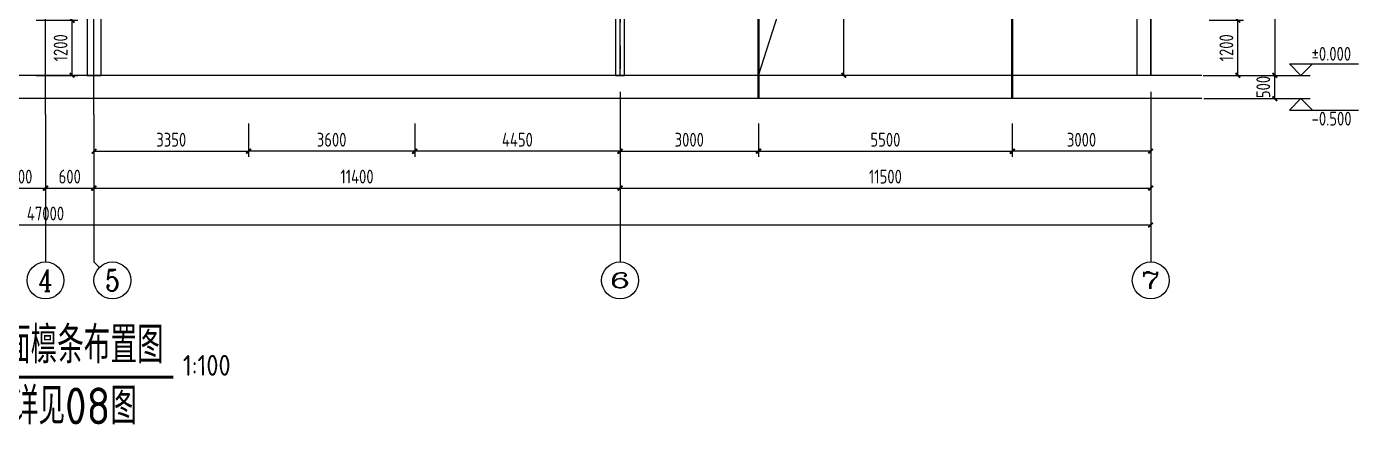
# Model space of a CAD drawing. Header units: millimetres. Extents: x 866309 to 879639, y 39442 to 44891.
# Drawn here: x 874498.7 to 874787.3, y 39758.2 to 39844.5 of the extents above; entities that cross this region are included whole.
import ezdxf
from ezdxf.enums import TextEntityAlignment as Align

# ---------------------------------------------------------------- set-up
doc = ezdxf.new("R2010")
doc.units = ezdxf.units.MM
doc.header["$LTSCALE"] = 1000
doc.header["$MEASUREMENT"] = 0
doc.linetypes.add('CENTER', pattern=[2, 1.25, -0.25, 0.25, -0.25])
doc.linetypes.add('DOTE', pattern=[2.42, 2, -0.2, 0.02, -0.2])
for name, color, linetype in [('1530', 253, 'Continuous'), ('1534', 7, 'Continuous'), ('AXIS', 3, 'Continuous'), ('AXIS_TEXT', 7, 'Continuous'), ('DIM', 7, 'Continuous'), ('DOTE', 1, 'DOTE'), ('M_Prof', 2, 'Continuous'), ('NUM', 7, 'Continuous'), ('标注', 7, 'Continuous'), ('檩条', 34, 'Continuous')]:
    doc.layers.add(name, color=color, linetype=linetype)
doc.styles.add('_TCH_AXIS', font='COMPLEX', dxfattribs={"bigfont": 'GBCBIG'})
doc.styles.add('COMPLEX', font='COMPLEX')
doc.styles.add('GBHZ', font='gbenor.shx', dxfattribs={"width": 0.9, "bigfont": 'gbcbig.shx'})
doc.dimstyles.new('Y100', dxfattribs={"dimscale": 0, "dimtxt": 3, "dimasz": 0.01, "dimexe": 1.2, "dimexo": 2, "dimgap": 1, "dimtad": 1, "dimdec": 0, "dimlfac": 100, "dimzin": 0, "dimdsep": 46, "dimtxsty": 'GBHZ', "dimblk": 'DX', "dimcen": 0.09, "dimdle": 1, "dimclrd": 7, "dimclre": 7, "dimclrt": 7, "dimadec": 0, "dimazin": 0, "dimtfac": 1, "dimtdec": 0, "dimtix": 1, "dimtmove": 2, "dimatfit": 3, "dimldrblk": 'DX', "dimfxl": 0, "dimtolj": 1, "dimtzin": 0, "dimarcsym": 0})

# ---------------------------------------------------------------- blocks, each defined once
blk = doc.blocks.new('_AXISO')
blk.add_circle((0, 0), 0.5)
at = {"layer": 'AXIS_TEXT', "style": 'COMPLEX', "width": 1.041667}
blk.add_attdef('A', text='', height=0.56, dxfattribs=at).set_placement((-0.25, -0.28), (0.25, -0.28), align=Align.FIT)
blk = doc.blocks.new('DX')
at = {"color": 0, "linetype": 'ByBlock', "const_width": 40}
blk.add_lwpolyline([(-54, -51), (46, 49)], dxfattribs=at)
blk = doc.blocks.new('*D3227')
at = {"layer": 'Defpoints', "color": 0, "transparency": 16777216}
for p in [(874492.33, 39825.44), (874502.83, 39825.44), (874502.83, 39809.44)]:
    blk.add_point(p, dxfattribs=at)
at = {"layer": 'dim', "color": 7, "lineweight": -2, "transparency": 16777216}
for p, q in [((874492.33, 39823.44), (874492.33, 39808.24)), ((874502.83, 39823.44), (874502.83, 39808.24)), ((874492.34, 39809.44), (874502.82, 39809.44))]:
    blk.add_line(p, q, dxfattribs=at)
at = {"layer": 'dim', "color": 7, "lineweight": -2, "transparency": 16777216, "xscale": 0.01, "yscale": 0.01, "zscale": 0.01, "rotation": 180}
blk.add_blockref('DX', (874492.33, 39809.44), dxfattribs=at)
at = {"layer": 'dim', "color": 7, "lineweight": -2, "transparency": 16777216, "xscale": 0.01, "yscale": 0.01, "zscale": 0.01}
blk.add_blockref('DX', (874502.83, 39809.44), dxfattribs=at)
at = {"layer": 'dim', "color": 7, "transparency": 16777216, "insert": (874497.58, 39811.94), "char_height": 3, "attachment_point": 5, "style": 'GBHZ'}
blk.add_mtext('\\A1;600', dxfattribs=at)
blk = doc.blocks.new('*D3228')
at = {"layer": 'Defpoints', "color": 0, "transparency": 16777216}
for p in [(874502.83, 39825.44), (874513.33, 39825.44), (874513.33, 39809.44)]:
    blk.add_point(p, dxfattribs=at)
at = {"layer": 'dim', "color": 7, "lineweight": -2, "transparency": 16777216}
for p, q in [((874502.83, 39823.44), (874502.83, 39808.24)), ((874513.33, 39823.44), (874513.33, 39808.24)), ((874502.84, 39809.44), (874513.32, 39809.44))]:
    blk.add_line(p, q, dxfattribs=at)
at = {"layer": 'dim', "color": 7, "lineweight": -2, "transparency": 16777216, "xscale": 0.01, "yscale": 0.01, "zscale": 0.01, "rotation": 180}
blk.add_blockref('DX', (874502.83, 39809.44), dxfattribs=at)
at = {"layer": 'dim', "color": 7, "lineweight": -2, "transparency": 16777216, "xscale": 0.01, "yscale": 0.01, "zscale": 0.01}
blk.add_blockref('DX', (874513.33, 39809.44), dxfattribs=at)
at = {"layer": 'dim', "color": 7, "transparency": 16777216, "insert": (874508.08, 39811.94), "char_height": 3, "attachment_point": 5, "style": 'GBHZ'}
blk.add_mtext('\\A1;600', dxfattribs=at)
blk = doc.blocks.new('*D3229')
at = {"layer": 'Defpoints', "color": 0, "transparency": 16777216}
for p in [(874513.33, 39825.44), (874627.33, 39825.44), (874627.33, 39809.44)]:
    blk.add_point(p, dxfattribs=at)
at = {"layer": 'dim', "color": 7, "lineweight": -2, "transparency": 16777216}
for p, q in [((874513.33, 39823.44), (874513.33, 39808.24)), ((874627.33, 39823.44), (874627.33, 39808.24)), ((874513.34, 39809.44), (874627.32, 39809.44))]:
    blk.add_line(p, q, dxfattribs=at)
at = {"layer": 'dim', "color": 7, "lineweight": -2, "transparency": 16777216, "xscale": 0.01, "yscale": 0.01, "zscale": 0.01, "rotation": 180}
blk.add_blockref('DX', (874513.33, 39809.44), dxfattribs=at)
at = {"layer": 'dim', "color": 7, "lineweight": -2, "transparency": 16777216, "xscale": 0.01, "yscale": 0.01, "zscale": 0.01}
blk.add_blockref('DX', (874627.33, 39809.44), dxfattribs=at)
at = {"layer": 'dim', "color": 7, "transparency": 16777216, "insert": (874570.33, 39811.94), "char_height": 3, "attachment_point": 5, "style": 'GBHZ'}
blk.add_mtext('\\A1;11400', dxfattribs=at)
blk = doc.blocks.new('*D3230')
at = {"layer": 'Defpoints', "color": 0, "transparency": 16777216}
for p in [(874627.33, 39825.44), (874742.33, 39825.44), (874742.33, 39809.44)]:
    blk.add_point(p, dxfattribs=at)
at = {"layer": 'dim', "color": 7, "lineweight": -2, "transparency": 16777216}
for p, q in [((874627.33, 39823.44), (874627.33, 39808.24)), ((874742.33, 39823.44), (874742.33, 39808.24)), ((874627.34, 39809.44), (874742.32, 39809.44))]:
    blk.add_line(p, q, dxfattribs=at)
at = {"layer": 'dim', "color": 7, "lineweight": -2, "transparency": 16777216, "xscale": 0.01, "yscale": 0.01, "zscale": 0.01, "rotation": 180}
blk.add_blockref('DX', (874627.33, 39809.44), dxfattribs=at)
at = {"layer": 'dim', "color": 7, "lineweight": -2, "transparency": 16777216, "xscale": 0.01, "yscale": 0.01, "zscale": 0.01}
blk.add_blockref('DX', (874742.33, 39809.44), dxfattribs=at)
at = {"layer": 'dim', "color": 7, "transparency": 16777216, "insert": (874684.83, 39811.94), "char_height": 3, "attachment_point": 5, "style": 'GBHZ'}
blk.add_mtext('\\A1;11500', dxfattribs=at)
blk = doc.blocks.new('*D3231')
at = {"layer": 'Defpoints', "color": 0, "transparency": 16777216}
for p in [(874263.33, 39825.44), (874742.33, 39825.44), (874263.33, 39801.44)]:
    blk.add_point(p, dxfattribs=at)
at = {"layer": 'dim', "color": 7, "lineweight": -2, "transparency": 16777216}
for p, q in [((874263.33, 39823.44), (874263.33, 39800.24)), ((874742.33, 39823.44), (874742.33, 39800.24)), ((874742.32, 39801.44), (874263.34, 39801.44))]:
    blk.add_line(p, q, dxfattribs=at)
at = {"layer": 'dim', "color": 7, "lineweight": -2, "transparency": 16777216, "xscale": 0.01, "yscale": 0.01, "zscale": 0.01, "rotation": 180}
blk.add_blockref('DX', (874263.33, 39801.44), dxfattribs=at)
at = {"layer": 'dim', "color": 7, "lineweight": -2, "transparency": 16777216, "xscale": 0.01, "yscale": 0.01, "zscale": 0.01}
blk.add_blockref('DX', (874742.33, 39801.44), dxfattribs=at)
at = {"layer": 'dim', "color": 7, "transparency": 16777216, "insert": (874502.83, 39803.94), "char_height": 3, "attachment_point": 5, "style": 'GBHZ'}
blk.add_mtext('\\A1;47000', dxfattribs=at)
blk = doc.blocks.new('*D3825')
at = {"layer": 'Defpoints', "color": 0, "transparency": 16777216}
for p in [(874675.81, 39883.87), (874686.21, 39883.87), (874686.21, 39833.87)]:
    blk.add_point(p, dxfattribs=at)
at = {"layer": '标注', "color": 7, "lineweight": -2, "transparency": 16777216}
for p, q in [((874684.21, 39883.87), (874674.61, 39883.87)), ((874675.81, 39833.88), (874675.81, 39883.86)), ((874684.21, 39833.87), (874674.61, 39833.87))]:
    blk.add_line(p, q, dxfattribs=at)
at = {"layer": '标注', "color": 7, "lineweight": -2, "transparency": 16777216, "xscale": 0.01, "yscale": 0.01, "zscale": 0.01}
for p, rotation in [((874675.81, 39883.87), 90), ((874675.81, 39833.87), 270)]:
    blk.add_blockref('DX', p, dxfattribs=dict(at, rotation=rotation))
at = {"layer": '标注', "color": 7, "transparency": 16777216, "insert": (874673.31, 39858.87), "char_height": 3, "attachment_point": 5, "rotation": 90, "style": 'GBHZ'}
blk.add_mtext('\\A1;5000', dxfattribs=at)
blk = doc.blocks.new('*D3832')
at = {"layer": 'Defpoints', "color": 0, "transparency": 16777216}
for p in [(874498.84, 39845.87), (874508.6, 39845.87), (874498.84, 39833.87)]:
    blk.add_point(p, dxfattribs=at)
at = {"layer": 'DOTE', "color": 7, "lineweight": -2, "transparency": 16777216}
for p, q in [((874500.84, 39845.87), (874509.8, 39845.87)), ((874508.6, 39833.88), (874508.6, 39845.86)), ((874500.84, 39833.87), (874509.8, 39833.87))]:
    blk.add_line(p, q, dxfattribs=at)
at = {"layer": 'DOTE', "color": 7, "lineweight": -2, "transparency": 16777216, "xscale": 0.01, "yscale": 0.01, "zscale": 0.01}
for p, rotation in [((874508.6, 39845.87), 90), ((874508.6, 39833.87), 270)]:
    blk.add_blockref('DX', p, dxfattribs=dict(at, rotation=rotation))
at = {"layer": 'DOTE', "color": 7, "transparency": 16777216, "insert": (874506.1, 39839.87), "char_height": 3, "attachment_point": 5, "rotation": 90, "style": 'GBHZ'}
blk.add_mtext('\\A1;1200', dxfattribs=at)
blk = doc.blocks.new('*D3857')
at = {"layer": 'Defpoints', "color": 0, "transparency": 16777216}
for p in [(874753.67, 39953.87), (874751.67, 39833.87), (874769.21, 39833.87)]:
    blk.add_point(p, dxfattribs=at)
at = {"layer": 'dim', "color": 7, "lineweight": -2, "transparency": 16777216}
for p, q in [((874755.67, 39953.87), (874770.41, 39953.87)), ((874769.21, 39953.86), (874769.21, 39833.88)), ((874753.67, 39833.87), (874770.41, 39833.87))]:
    blk.add_line(p, q, dxfattribs=at)
at = {"layer": 'dim', "color": 7, "lineweight": -2, "transparency": 16777216, "xscale": 0.01, "yscale": 0.01, "zscale": 0.01}
for p, rotation in [((874769.21, 39953.87), 90), ((874769.21, 39833.87), 270)]:
    blk.add_blockref('DX', p, dxfattribs=dict(at, rotation=rotation))
at = {"layer": 'dim', "color": 7, "transparency": 16777216, "insert": (874766.71, 39893.87), "char_height": 3, "attachment_point": 5, "rotation": 90, "style": 'GBHZ'}
blk.add_mtext('\\A1;12000', dxfattribs=at)
blk = doc.blocks.new('*D3858')
at = {"layer": 'Defpoints', "color": 0, "transparency": 16777216}
for p in [(874751.67, 39833.87), (874769.21, 39833.87), (874751.83, 39828.87)]:
    blk.add_point(p, dxfattribs=at)
at = {"layer": 'dim', "color": 7, "lineweight": -2, "transparency": 16777216}
for p, q in [((874753.67, 39833.87), (874770.41, 39833.87)), ((874769.21, 39833.88), (874769.21, 39833.89)), ((874769.21, 39828.87), (874769.21, 39833.87)), ((874753.83, 39828.87), (874770.41, 39828.87)), ((874769.21, 39828.86), (874769.21, 39828.85))]:
    blk.add_line(p, q, dxfattribs=at)
at = {"layer": 'dim', "color": 7, "lineweight": -2, "transparency": 16777216, "xscale": 0.01, "yscale": 0.01, "zscale": 0.01}
for p, rotation in [((874769.21, 39833.87), 270), ((874769.21, 39828.87), 90)]:
    blk.add_blockref('DX', p, dxfattribs=dict(at, rotation=rotation))
at = {"layer": 'dim', "color": 7, "transparency": 16777216, "insert": (874766.71, 39831.37), "char_height": 3, "attachment_point": 5, "rotation": 90, "style": 'GBHZ'}
blk.add_mtext('\\A1;500', dxfattribs=at)
blk = doc.blocks.new('*D3851')
at = {"layer": 'Defpoints', "color": 0, "transparency": 16777216}
for p in [(874753, 39845.87), (874761.21, 39845.87), (874753, 39833.87)]:
    blk.add_point(p, dxfattribs=at)
at = {"layer": '标注', "color": 7, "lineweight": -2, "transparency": 16777216}
for p, q in [((874755, 39845.87), (874762.41, 39845.87)), ((874761.21, 39833.88), (874761.21, 39845.86)), ((874755, 39833.87), (874762.41, 39833.87))]:
    blk.add_line(p, q, dxfattribs=at)
at = {"layer": '标注', "color": 7, "lineweight": -2, "transparency": 16777216, "xscale": 0.01, "yscale": 0.01, "zscale": 0.01}
for p, rotation in [((874761.21, 39845.87), 90), ((874761.21, 39833.87), 270)]:
    blk.add_blockref('DX', p, dxfattribs=dict(at, rotation=rotation))
at = {"layer": '标注', "color": 7, "transparency": 16777216, "insert": (874758.71, 39839.87), "char_height": 3, "attachment_point": 5, "rotation": 90, "style": 'GBHZ'}
blk.add_mtext('\\A1;1200', dxfattribs=at)
blk = doc.blocks.new('*D3918')
at = {"layer": 'Defpoints', "color": 0, "transparency": 16777216}
for p in [(874712.33, 39825.44), (874742.33, 39825.44), (874712.33, 39817.44)]:
    blk.add_point(p, dxfattribs=at)
at = {"layer": 'dim', "color": 7, "lineweight": -2, "transparency": 16777216}
for p, q in [((874712.33, 39823.44), (874712.33, 39816.24)), ((874742.33, 39823.44), (874742.33, 39816.24)), ((874742.32, 39817.44), (874712.34, 39817.44))]:
    blk.add_line(p, q, dxfattribs=at)
at = {"layer": 'dim', "color": 7, "lineweight": -2, "transparency": 16777216, "xscale": 0.01, "yscale": 0.01, "zscale": 0.01, "rotation": 180}
blk.add_blockref('DX', (874712.33, 39817.44), dxfattribs=at)
at = {"layer": 'dim', "color": 7, "lineweight": -2, "transparency": 16777216, "xscale": 0.01, "yscale": 0.01, "zscale": 0.01}
blk.add_blockref('DX', (874742.33, 39817.44), dxfattribs=at)
at = {"layer": 'dim', "color": 7, "transparency": 16777216, "insert": (874727.33, 39819.94), "char_height": 3, "attachment_point": 5, "style": 'GBHZ'}
blk.add_mtext('\\A1;3000', dxfattribs=at)
blk = doc.blocks.new('*D3919')
at = {"layer": 'Defpoints', "color": 0, "transparency": 16777216}
for p in [(874657.33, 39825.44), (874712.33, 39825.44), (874712.33, 39817.44)]:
    blk.add_point(p, dxfattribs=at)
at = {"layer": 'dim', "color": 7, "lineweight": -2, "transparency": 16777216}
for p, q in [((874657.33, 39823.44), (874657.33, 39816.24)), ((874712.33, 39823.44), (874712.33, 39816.24)), ((874657.34, 39817.44), (874712.32, 39817.44))]:
    blk.add_line(p, q, dxfattribs=at)
at = {"layer": 'dim', "color": 7, "lineweight": -2, "transparency": 16777216, "xscale": 0.01, "yscale": 0.01, "zscale": 0.01, "rotation": 180}
blk.add_blockref('DX', (874657.33, 39817.44), dxfattribs=at)
at = {"layer": 'dim', "color": 7, "lineweight": -2, "transparency": 16777216, "xscale": 0.01, "yscale": 0.01, "zscale": 0.01}
blk.add_blockref('DX', (874712.33, 39817.44), dxfattribs=at)
at = {"layer": 'dim', "color": 7, "transparency": 16777216, "insert": (874684.83, 39819.94), "char_height": 3, "attachment_point": 5, "style": 'GBHZ'}
blk.add_mtext('\\A1;5500', dxfattribs=at)
blk = doc.blocks.new('*D3920')
at = {"layer": 'Defpoints', "color": 0, "transparency": 16777216}
for p in [(874627.33, 39825.44), (874657.33, 39825.44), (874657.33, 39817.44)]:
    blk.add_point(p, dxfattribs=at)
at = {"layer": 'dim', "color": 7, "lineweight": -2, "transparency": 16777216}
for p, q in [((874627.33, 39823.44), (874627.33, 39816.24)), ((874657.33, 39823.44), (874657.33, 39816.24)), ((874627.34, 39817.44), (874657.32, 39817.44))]:
    blk.add_line(p, q, dxfattribs=at)
at = {"layer": 'dim', "color": 7, "lineweight": -2, "transparency": 16777216, "xscale": 0.01, "yscale": 0.01, "zscale": 0.01, "rotation": 180}
blk.add_blockref('DX', (874627.33, 39817.44), dxfattribs=at)
at = {"layer": 'dim', "color": 7, "lineweight": -2, "transparency": 16777216, "xscale": 0.01, "yscale": 0.01, "zscale": 0.01}
blk.add_blockref('DX', (874657.33, 39817.44), dxfattribs=at)
at = {"layer": 'dim', "color": 7, "transparency": 16777216, "insert": (874642.33, 39819.94), "char_height": 3, "attachment_point": 5, "style": 'GBHZ'}
blk.add_mtext('\\A1;3000', dxfattribs=at)
blk = doc.blocks.new('*D3924')
at = {"layer": 'Defpoints', "color": 0, "transparency": 16777216}
for p in [(874513.33, 39825.44), (874546.83, 39825.44), (874546.83, 39817.44)]:
    blk.add_point(p, dxfattribs=at)
at = {"layer": 'dim', "color": 7, "lineweight": -2, "transparency": 16777216}
for p, q in [((874513.33, 39823.44), (874513.33, 39816.24)), ((874546.83, 39823.44), (874546.83, 39816.24)), ((874513.34, 39817.44), (874546.82, 39817.44))]:
    blk.add_line(p, q, dxfattribs=at)
at = {"layer": 'dim', "color": 7, "lineweight": -2, "transparency": 16777216, "xscale": 0.01, "yscale": 0.01, "zscale": 0.01, "rotation": 180}
blk.add_blockref('DX', (874513.33, 39817.44), dxfattribs=at)
at = {"layer": 'dim', "color": 7, "lineweight": -2, "transparency": 16777216, "xscale": 0.01, "yscale": 0.01, "zscale": 0.01}
blk.add_blockref('DX', (874546.83, 39817.44), dxfattribs=at)
at = {"layer": 'dim', "color": 7, "transparency": 16777216, "insert": (874530.08, 39819.94), "char_height": 3, "attachment_point": 5, "style": 'GBHZ'}
blk.add_mtext('\\A1;3350', dxfattribs=at)
blk = doc.blocks.new('*D3925')
at = {"layer": 'Defpoints', "color": 0, "transparency": 16777216}
for p in [(874546.83, 39825.44), (874582.83, 39825.44), (874546.83, 39817.44)]:
    blk.add_point(p, dxfattribs=at)
at = {"layer": 'dim', "color": 7, "lineweight": -2, "transparency": 16777216}
for p, q in [((874546.83, 39823.44), (874546.83, 39816.24)), ((874582.83, 39823.44), (874582.83, 39816.24)), ((874582.82, 39817.44), (874546.84, 39817.44))]:
    blk.add_line(p, q, dxfattribs=at)
at = {"layer": 'dim', "color": 7, "lineweight": -2, "transparency": 16777216, "xscale": 0.01, "yscale": 0.01, "zscale": 0.01, "rotation": 180}
blk.add_blockref('DX', (874546.83, 39817.44), dxfattribs=at)
at = {"layer": 'dim', "color": 7, "lineweight": -2, "transparency": 16777216, "xscale": 0.01, "yscale": 0.01, "zscale": 0.01}
blk.add_blockref('DX', (874582.83, 39817.44), dxfattribs=at)
at = {"layer": 'dim', "color": 7, "transparency": 16777216, "insert": (874564.83, 39819.94), "char_height": 3, "attachment_point": 5, "style": 'GBHZ'}
blk.add_mtext('\\A1;3600', dxfattribs=at)
blk = doc.blocks.new('*D3926')
at = {"layer": 'Defpoints', "color": 0, "transparency": 16777216}
for p in [(874582.83, 39825.44), (874627.33, 39825.44), (874582.83, 39817.44)]:
    blk.add_point(p, dxfattribs=at)
at = {"layer": 'dim', "color": 7, "lineweight": -2, "transparency": 16777216}
for p, q in [((874582.83, 39823.44), (874582.83, 39816.24)), ((874627.33, 39823.44), (874627.33, 39816.24)), ((874627.32, 39817.44), (874582.84, 39817.44))]:
    blk.add_line(p, q, dxfattribs=at)
at = {"layer": 'dim', "color": 7, "lineweight": -2, "transparency": 16777216, "xscale": 0.01, "yscale": 0.01, "zscale": 0.01, "rotation": 180}
blk.add_blockref('DX', (874582.83, 39817.44), dxfattribs=at)
at = {"layer": 'dim', "color": 7, "lineweight": -2, "transparency": 16777216, "xscale": 0.01, "yscale": 0.01, "zscale": 0.01}
blk.add_blockref('DX', (874627.33, 39817.44), dxfattribs=at)
at = {"layer": 'dim', "color": 7, "transparency": 16777216, "insert": (874605.08, 39819.94), "char_height": 3, "attachment_point": 5, "style": 'GBHZ'}
blk.add_mtext('\\A1;4450', dxfattribs=at)

msp = doc.modelspace()

# ---------------------------------------------------------------- linework, layer by layer
at = {"const_width": 0.667}
msp.add_lwpolyline([(874474.704, 39768.446), (874530.532, 39768.446)], dxfattribs=at)
at = {"layer": '1530'}
for p, q in [((874770.408, 39833.872), (874776.879, 39833.872)), ((874770.408, 39828.872), (874776.879, 39828.872))]:
    msp.add_line(p, q, dxfattribs=at)
at = {"layer": '1534'}
for points in [[(874777.379, 39836.372), (874774.879, 39833.872), (874772.379, 39836.372), (874787.313, 39836.372)], [(874777.379, 39826.372), (874774.879, 39828.872), (874772.379, 39826.372), (874787.313, 39826.372)]]:
    msp.add_lwpolyline(points, dxfattribs=at)
at = {"layer": 'AXIS', "color": 0}
for p, q in [((874502.828, 39825.442), (874502.828, 39793.442)), ((874513.328, 39825.442), (874513.328, 39793.442)), ((874627.328, 39825.442), (874627.328, 39793.442)), ((874742.328, 39825.442), (874742.328, 39793.442)), ((874514.5, 39792.271), (874513.328, 39793.442))]:
    msp.add_line(p, q, dxfattribs=at)
at = {"layer": 'DOTE', "linetype": 'CENTER', "ltscale": 0.02}
for p, q in [((874502.828, 39825.442), (874502.828, 39990.324)), ((874513.328, 39825.442), (874513.328, 39990.324)), ((874627.328, 39990.324), (874627.328, 39825.442)), ((874742.328, 39990.324), (874742.328, 39825.442)), ((874627.328, 39833.872), (874627.328, 39961.053)), ((874742.328, 39833.872), (874742.328, 39959.549))]:
    msp.add_line(p, q, dxfattribs=at)
at = {"layer": 'M_Prof'}
for p, q in [((874511.828, 39968.266), (874511.828, 39833.872)), ((874514.828, 39968.078), (874514.828, 39833.872)), ((874626.328, 39957.609), (874626.328, 39833.872)), ((874628.328, 39833.872), (874628.328, 39957.484)), ((874739.328, 39954.059), (874739.328, 39833.872)), ((874742.328, 39953.872), (874742.328, 39833.872)), ((874753.407, 39833.872), (874261.675, 39833.872)), ((874511.828, 39833.872), (874514.828, 39833.872)), ((874626.328, 39833.872), (874628.328, 39833.872)), ((874743.328, 39833.872), (874741.328, 39833.872)), ((874753.407, 39828.872), (874261.675, 39828.872))]:
    msp.add_line(p, q, dxfattribs=at)
at = {"layer": '檩条', "color": 4}
msp.add_line((874657.328, 39833.872), (874669.552, 39872.106), dxfattribs=at)
at = {"layer": '檩条', "color": 1, "const_width": 0.5}
for points in [[(874657.328, 39828.872), (874657.328, 39888.872)], [(874712.328, 39828.872), (874712.328, 39888.872)]]:
    msp.add_lwpolyline(points, dxfattribs=at)

# ---------------------------------------------------------------- block references
at = {"layer": 'AXIS', "color": 0}
ref = msp.add_blockref('_AXISO', (874502.828, 39789.442), dxfattribs=dict(at, xscale=8, yscale=8, zscale=8))
ref.add_attrib('A', '4', dxfattribs={"layer": 'AXIS_TEXT', "color": 0, "height": 4.659, "style": '_TCH_AXIS', "width": 0.875}).set_placement((874501.275, 39787.113), (874504.381, 39787.113), align=Align.FIT)
ref = msp.add_blockref('_AXISO', (874517.328, 39789.442), dxfattribs=dict(at, xscale=8, yscale=8, zscale=8))
ref.add_attrib('A', '5', dxfattribs={"layer": 'AXIS_TEXT', "color": 0, "height": 4.659, "style": '_TCH_AXIS'}).set_placement((874515.775, 39787.113), (874518.881, 39787.113), align=Align.FIT)
ref = msp.add_blockref('_AXISO', (874627.328, 39789.442), dxfattribs=dict(at, xscale=8, yscale=8, zscale=8))
ref.add_attrib('A', '6', dxfattribs={"layer": 'AXIS_TEXT', "color": 0, "height": 3.284, "style": '_TCH_AXIS', "width": 2.071429}).set_placement((874625.06, 39787.8), (874629.596, 39787.8), align=Align.FIT)
ref = msp.add_blockref('_AXISO', (874742.328, 39789.442), dxfattribs=dict(at, xscale=8, yscale=8, zscale=8))
ref.add_attrib('A', '7', dxfattribs={"layer": 'AXIS_TEXT', "color": 0, "height": 3.688, "style": '_TCH_AXIS', "width": 1.714286}).set_placement((874740.221, 39787.599), (874744.435, 39787.599), align=Align.FIT)

# ---------------------------------------------------------------- texts
at = {"ltscale": 2, "style": 'GBHZ'}
msp.add_text('1:100', height=4.5, rotation=0.20444, dxfattribs=at).set_placement((874532.608, 39768.752))
at = {"layer": '1534', "style": 'GBHZ', "width": 0.9}
for s, p in [('%%P0.000', (874777.193, 39837.072)), ('-0.500', (874777.193, 39823.005))]:
    msp.add_text(s, height=3, dxfattribs=at).set_placement(p)
at = {"layer": 'NUM', "style": 'GBHZ'}
for s, p in [('A轴墙面檩条布置图', (874476.198, 39771.441)), ('截面详见08图', (874484.026, 39758.222))]:
    msp.add_text(s, height=8, dxfattribs=at).set_placement(p)

# ---------------------------------------------------------------- dimensions: what is measured, and where the dimension line sits
at = {"layer": 'dim'}
for base, p1, p2, angle, picture, middle in [((874769.208, 39833.872), (874753.668, 39953.872), (874751.668, 39833.872), 90, '*D3857', (874766.708, 39893.872)), ((874769.208, 39833.872), (874751.835, 39828.872), (874751.668, 39833.872), 270, '*D3858', (874766.708, 39831.372)), ((874546.828, 39817.442), (874513.328, 39825.442), (874546.828, 39825.442), 0, '*D3924', (874530.078, 39819.942)), ((874546.828, 39817.442), (874582.828, 39825.442), (874546.828, 39825.442), 180, '*D3925', (874564.828, 39819.942)), ((874582.828, 39817.442), (874627.328, 39825.442), (874582.828, 39825.442), 180, '*D3926', (874605.078, 39819.942)), ((874657.328, 39817.442), (874627.328, 39825.442), (874657.328, 39825.442), 0, '*D3920', (874642.328, 39819.942)), ((874712.328, 39817.442), (874657.328, 39825.442), (874712.328, 39825.442), 0, '*D3919', (874684.828, 39819.942)), ((874712.328, 39817.442), (874742.328, 39825.442), (874712.328, 39825.442), 180, '*D3918', (874727.328, 39819.942))]:
    dim = msp.add_linear_dim(base=base, p1=p1, p2=p2, angle=angle, dimstyle='Y100', override={"dimscale": 1}, dxfattribs=at)
    dim.commit()
    dim.dimension.update_dxf_attribs({"geometry": picture, "text_midpoint": middle})
for base, p1, p2, text, picture, middle in [((874263.328, 39801.442), (874742.328, 39825.442), (874263.328, 39825.442), '47000', '*D3231', (874502.828, 39803.942)), ((874502.828, 39809.442), (874492.328, 39825.442), (874502.828, 39825.442), '600', '*D3227', (874497.578, 39811.942)), ((874513.328, 39809.442), (874502.828, 39825.442), (874513.328, 39825.442), '600', '*D3228', (874508.078, 39811.942))]:
    dim = msp.add_linear_dim(base=base, p1=p1, p2=p2, text=text, dimstyle='Y100', override={"dimscale": 1}, dxfattribs=at)
    dim.commit()
    dim.dimension.update_dxf_attribs({"geometry": picture, "text_midpoint": middle})
for base, p1, p2, picture, middle in [((874627.328, 39809.442), (874513.328, 39825.442), (874627.328, 39825.442), '*D3229', (874570.328, 39811.942)), ((874742.328, 39809.442), (874627.328, 39825.442), (874742.328, 39825.442), '*D3230', (874684.828, 39811.942))]:
    dim = msp.add_linear_dim(base=base, p1=p1, p2=p2, dimstyle='Y100', override={"dimscale": 1}, dxfattribs=at)
    dim.commit()
    dim.dimension.update_dxf_attribs({"geometry": picture, "text_midpoint": middle})
at = {"layer": 'DOTE'}
dim = msp.add_linear_dim(base=(874508.598, 39845.872), p1=(874498.836, 39833.872), p2=(874498.836, 39845.872), angle=90, dimstyle='Y100', override={"dimscale": 1, "dimfxl": 2}, dxfattribs=at)
dim.commit()
dim.dimension.update_dxf_attribs({"geometry": '*D3832', "text_midpoint": (874506.098, 39839.872)})
at = {"layer": '标注'}
for base, p1, p2, picture, middle in [((874675.807, 39883.872), (874686.213, 39833.872), (874686.213, 39883.872), '*D3825', (874673.307, 39858.872)), ((874761.208, 39845.872), (874753.001, 39833.872), (874753.001, 39845.872), '*D3851', (874758.708, 39839.872))]:
    dim = msp.add_linear_dim(base=base, p1=p1, p2=p2, angle=90, dimstyle='Y100', override={"dimscale": 1}, dxfattribs=at)
    dim.commit()
    dim.dimension.update_dxf_attribs({"geometry": picture, "text_midpoint": middle})

doc.saveas('drawing.dxf')
